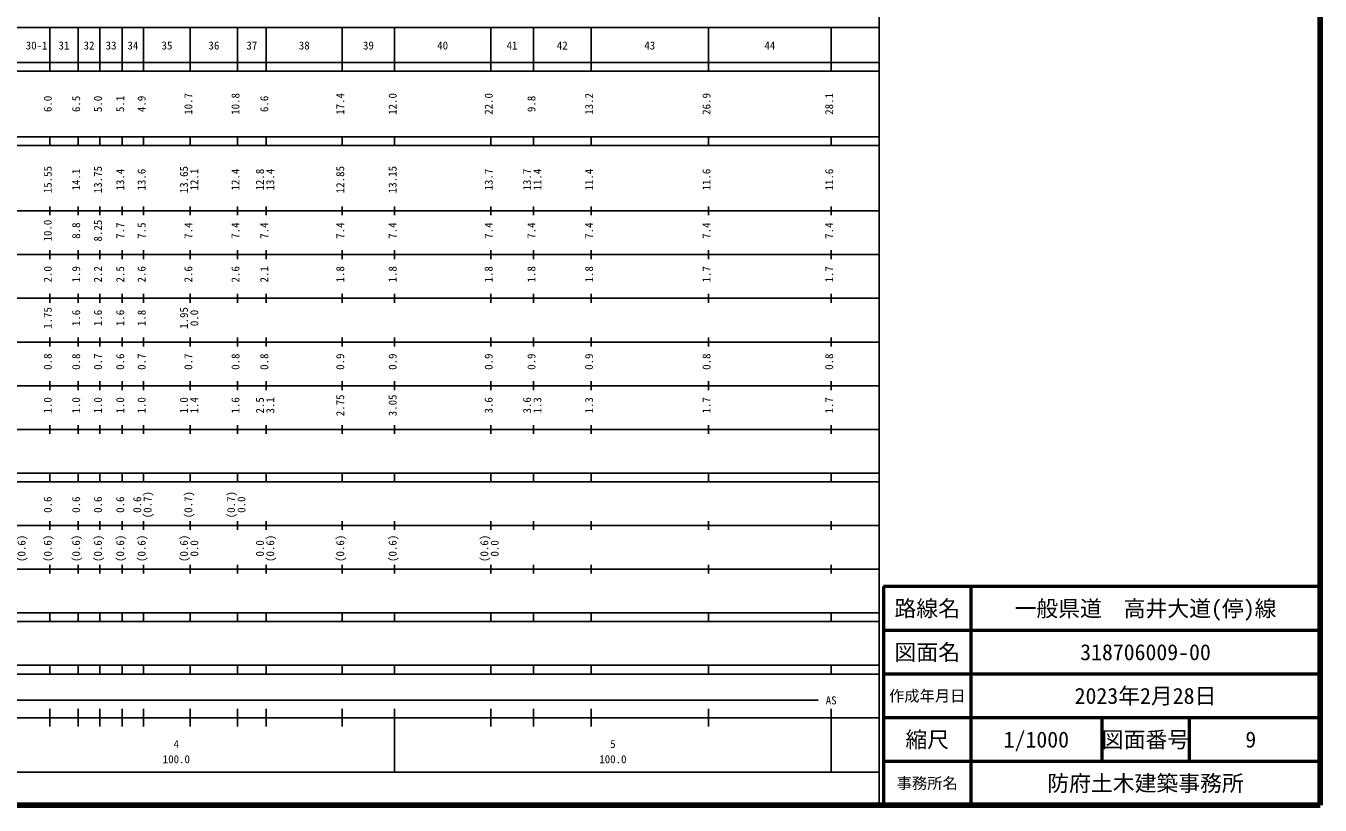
# Model space of a CAD drawing. Units: millimetres on the paper, enlarged 1000 times. Extents: x 40000 to 680000, y 20000 to 380000.
# Drawn here: x 383533 to 680000, y 20000 to 198357 of the extents above; entities that cross this region are included whole.
import ezdxf
from ezdxf.enums import TextEntityAlignment as Align

# ---------------------------------------------------------------- set-up
doc = ezdxf.new("R2010")
doc.units = ezdxf.units.MM
doc.header["$LTSCALE"] = 1000
for name, color, linetype, lineweight in [('M-TTL', 2, 'Continuous', 140), ('M-TTL-BAND', 7, 'Continuous', 25), ('M-TTL-FRAM', 2, 'Continuous', 50), ('M-TTL-LINE', 7, 'Continuous', 50)]:
    doc.layers.add(name, color=color, linetype=linetype, lineweight=lineweight)
doc.layers.add('M-TTL-TXT', color=7, linetype='Continuous')
doc.styles.add('ＭＳ ゴシック', font='')
doc.styles.get('ＭＳ ゴシック').set_extended_font_data('MS Gothic')

msp = doc.modelspace()

# ---------------------------------------------------------------- linework, layer by layer
at = {"layer": 'M-TTL'}
for p, q in [((680000, 20000), (680000, 380000)), ((40000, 20000), (680000, 20000))]:
    msp.add_line(p, q, dxfattribs=at)
at = {"layer": 'M-TTL-BAND'}
for p, q in [((579000, 20000), (579000, 370000)), ((68000, 198000), (579000, 198000)), ((389000, 188000), (389000, 198000)), ((395500, 188000), (395500, 198000)), ((400500, 188000), (400500, 198000)), ((405600, 188000), (405600, 198000)), ((410500, 188000), (410500, 198000)), ((421200, 188000), (421200, 198000)), ((432000, 188000), (432000, 198000)), ((438600, 188000), (438600, 198000)), ((456000, 188000), (456000, 198000)), ((468000, 188000), (468000, 198000)), ((490000, 188000), (490000, 198000)), ((499800, 188000), (499800, 198000)), ((513000, 188000), (513000, 198000)), ((539900, 188000), (539900, 198000)), ((568000, 188000), (568000, 198000)), ((40000, 190000), (579000, 190000)), ((40000, 188000), (579000, 188000)), ((40000, 173000), (579000, 173000)), ((389000, 171000), (389000, 173000)), ((395500, 171000), (395500, 173000)), ((400500, 171000), (400500, 173000)), ((405600, 171000), (405600, 173000)), ((410500, 171000), (410500, 173000)), ((421200, 171000), (421200, 173000)), ((432000, 171000), (432000, 173000)), ((438600, 171000), (438600, 173000)), ((456000, 171000), (456000, 173000)), ((468000, 171000), (468000, 173000)), ((490000, 171000), (490000, 173000)), ((499800, 171000), (499800, 173000)), ((513000, 171000), (513000, 173000)), ((539900, 171000), (539900, 173000)), ((568000, 171000), (568000, 173000)), ((40000, 171000), (579000, 171000)), ((40000, 156000), (579000, 156000)), ((389000, 155000), (389000, 157000)), ((395500, 155000), (395500, 157000)), ((400500, 155000), (400500, 157000)), ((405600, 155000), (405600, 157000)), ((410500, 155000), (410500, 157000)), ((421200, 155000), (421200, 157000)), ((432000, 155000), (432000, 157000)), ((438600, 155000), (438600, 157000)), ((456000, 155000), (456000, 157000)), ((468000, 155000), (468000, 157000)), ((490000, 155000), (490000, 157000)), ((499800, 155000), (499800, 157000)), ((513000, 155000), (513000, 157000)), ((539900, 155000), (539900, 157000)), ((568000, 155000), (568000, 157000)), ((46000, 146000), (579000, 146000)), ((389000, 145000), (389000, 147000)), ((395500, 145000), (395500, 147000)), ((400500, 145000), (400500, 147000)), ((405600, 145000), (405600, 147000)), ((410500, 145000), (410500, 147000)), ((421200, 145000), (421200, 147000)), ((432000, 145000), (432000, 147000)), ((438600, 145000), (438600, 147000)), ((456000, 145000), (456000, 147000)), ((468000, 145000), (468000, 147000)), ((490000, 145000), (490000, 147000)), ((499800, 145000), (499800, 147000)), ((513000, 145000), (513000, 147000)), ((539900, 145000), (539900, 147000)), ((568000, 145000), (568000, 147000)), ((389000, 135000), (389000, 137000)), ((395500, 135000), (395500, 137000)), ((400500, 135000), (400500, 137000)), ((405600, 135000), (405600, 137000)), ((410500, 135000), (410500, 137000)), ((421200, 135000), (421200, 137000)), ((432000, 135000), (432000, 137000)), ((438600, 135000), (438600, 137000)), ((456000, 135000), (456000, 137000)), ((468000, 135000), (468000, 137000)), ((490000, 135000), (490000, 137000)), ((499800, 135000), (499800, 137000)), ((513000, 135000), (513000, 137000)), ((539900, 135000), (539900, 137000)), ((568000, 135000), (568000, 137000)), ((52000, 136000), (579000, 136000)), ((46000, 126000), (579000, 126000)), ((389000, 125000), (389000, 127000)), ((395500, 125000), (395500, 127000)), ((400500, 125000), (400500, 127000)), ((405600, 125000), (405600, 127000)), ((410500, 125000), (410500, 127000)), ((421200, 125000), (421200, 127000)), ((432000, 125000), (432000, 127000)), ((438600, 125000), (438600, 127000)), ((456000, 125000), (456000, 127000)), ((468000, 125000), (468000, 127000)), ((490000, 125000), (490000, 127000)), ((499800, 125000), (499800, 127000)), ((513000, 125000), (513000, 127000)), ((539900, 125000), (539900, 127000)), ((568000, 125000), (568000, 127000)), ((52000, 116000), (579000, 116000)), ((389000, 115000), (389000, 117000)), ((395500, 115000), (395500, 117000)), ((400500, 115000), (400500, 117000)), ((405600, 115000), (405600, 117000)), ((410500, 115000), (410500, 117000)), ((421200, 115000), (421200, 117000)), ((432000, 115000), (432000, 117000)), ((438600, 115000), (438600, 117000)), ((456000, 115000), (456000, 117000)), ((468000, 115000), (468000, 117000)), ((490000, 115000), (490000, 117000)), ((499800, 115000), (499800, 117000)), ((513000, 115000), (513000, 117000)), ((539900, 115000), (539900, 117000)), ((568000, 115000), (568000, 117000)), ((389000, 105000), (389000, 107000)), ((395500, 105000), (395500, 107000)), ((400500, 105000), (400500, 107000)), ((405600, 105000), (405600, 107000)), ((410500, 105000), (410500, 107000)), ((421200, 105000), (421200, 107000)), ((432000, 105000), (432000, 107000)), ((438600, 105000), (438600, 107000)), ((456000, 105000), (456000, 107000)), ((468000, 105000), (468000, 107000)), ((490000, 105000), (490000, 107000)), ((499800, 105000), (499800, 107000)), ((513000, 105000), (513000, 107000)), ((539900, 105000), (539900, 107000)), ((568000, 105000), (568000, 107000)), ((46000, 106000), (579000, 106000)), ((40000, 96000), (579000, 96000)), ((389000, 94000), (389000, 96000)), ((395500, 94000), (395500, 96000)), ((400500, 94000), (400500, 96000)), ((405600, 94000), (405600, 96000)), ((410500, 94000), (410500, 96000)), ((421200, 94000), (421200, 96000)), ((432000, 94000), (432000, 96000)), ((438600, 94000), (438600, 96000)), ((456000, 94000), (456000, 96000)), ((468000, 94000), (468000, 96000)), ((490000, 94000), (490000, 96000)), ((499800, 94000), (499800, 96000)), ((513000, 94000), (513000, 96000)), ((539900, 94000), (539900, 96000)), ((568000, 94000), (568000, 96000)), ((40000, 94000), (579000, 94000)), ((49000, 84000), (579000, 84000)), ((389000, 83000), (389000, 85000)), ((395500, 83000), (395500, 85000)), ((400500, 83000), (400500, 85000)), ((405600, 83000), (405600, 85000)), ((410500, 83000), (410500, 85000)), ((421200, 83000), (421200, 85000)), ((432000, 83000), (432000, 85000)), ((438600, 83000), (438600, 85000)), ((456000, 83000), (456000, 85000)), ((468000, 83000), (468000, 85000)), ((490000, 83000), (490000, 85000)), ((499800, 83000), (499800, 85000)), ((513000, 83000), (513000, 85000)), ((539900, 83000), (539900, 85000)), ((568000, 83000), (568000, 85000)), ((389000, 73000), (389000, 75000)), ((395500, 73000), (395500, 75000)), ((400500, 73000), (400500, 75000)), ((405600, 73000), (405600, 75000)), ((410500, 73000), (410500, 75000)), ((421200, 73000), (421200, 75000)), ((432000, 73000), (432000, 75000)), ((438600, 73000), (438600, 75000)), ((456000, 73000), (456000, 75000)), ((468000, 73000), (468000, 75000)), ((490000, 73000), (490000, 75000)), ((499800, 73000), (499800, 75000)), ((513000, 73000), (513000, 75000)), ((539900, 73000), (539900, 75000)), ((568000, 73000), (568000, 75000)), ((40000, 74000), (579000, 74000)), ((40000, 64000), (579000, 64000)), ((389000, 62000), (389000, 64000)), ((395500, 62000), (395500, 64000)), ((400500, 62000), (400500, 64000)), ((405600, 62000), (405600, 64000)), ((410500, 62000), (410500, 64000)), ((421200, 62000), (421200, 64000)), ((432000, 62000), (432000, 64000)), ((438600, 62000), (438600, 64000)), ((456000, 62000), (456000, 64000)), ((468000, 62000), (468000, 64000)), ((490000, 62000), (490000, 64000)), ((499800, 62000), (499800, 64000)), ((513000, 62000), (513000, 64000)), ((539900, 62000), (539900, 64000)), ((568000, 62000), (568000, 64000)), ((40000, 62000), (579000, 62000)), ((40000, 52000), (579000, 52000)), ((389000, 50000), (389000, 52000)), ((395500, 50000), (395500, 52000)), ((400500, 50000), (400500, 52000)), ((405600, 50000), (405600, 52000)), ((410500, 50000), (410500, 52000)), ((421200, 50000), (421200, 52000)), ((432000, 50000), (432000, 52000)), ((438600, 50000), (438600, 52000)), ((456000, 50000), (456000, 52000)), ((468000, 50000), (468000, 52000)), ((490000, 50000), (490000, 52000)), ((499800, 50000), (499800, 52000)), ((513000, 50000), (513000, 52000)), ((539900, 50000), (539900, 52000)), ((568000, 50000), (568000, 52000)), ((40000, 50000), (579000, 50000)), ((71000, 44000), (565000, 44000)), ((389000, 38000), (389000, 42000)), ((395500, 38000), (395500, 42000)), ((400500, 38000), (400500, 42000)), ((405600, 38000), (405600, 42000)), ((410500, 38000), (410500, 42000)), ((421200, 38000), (421200, 42000)), ((432000, 38000), (432000, 42000)), ((438600, 38000), (438600, 42000)), ((456000, 38000), (456000, 42000)), ((468000, 27500), (468000, 42000)), ((490000, 38000), (490000, 42000)), ((499800, 38000), (499800, 42000)), ((513000, 38000), (513000, 42000)), ((539900, 38000), (539900, 42000)), ((568000, 27500), (568000, 42000)), ((40000, 40000), (579000, 40000)), ((68000, 27500), (579000, 27500))]:
    msp.add_line(p, q, dxfattribs=at)
at = {"layer": 'M-TTL-FRAM'}
for p, q in [((680000, 70000), (580000, 70000)), ((580000, 70000), (580000, 20000))]:
    msp.add_line(p, q, dxfattribs=at)
at = {"layer": 'M-TTL-LINE'}
for p, q in [((600000, 70000), (600000, 20000)), ((680000, 60000), (580000, 60000)), ((680000, 50000), (580000, 50000)), ((680000, 40000), (580000, 40000)), ((630000, 40000), (630000, 30000)), ((650000, 40000), (650000, 30000)), ((680000, 30000), (580000, 30000))]:
    msp.add_line(p, q, dxfattribs=at)

# ---------------------------------------------------------------- texts
at = {"layer": 'M-TTL-BAND', "style": 'ＭＳ ゴシック'}
for s, p in [('30-1', (386000, 192405)), ('31', (392250, 192405)), ('32', (398000, 192405)), ('33', (403050, 192405)), ('34', (408050, 192405)), ('35', (415850, 192405)), ('36', (426600, 192405)), ('37', (435300, 192405)), ('38', (447300, 192405)), ('39', (462000, 192405)), ('40', (479000, 192405)), ('41', (494900, 192405)), ('42', (506400, 192405)), ('43', (526450, 192405)), ('44', (553950, 192405)), ('AS', (568000, 42500)), ('4', (418000, 32523)), ('5', (518000, 32523)), ('100.0', (418000, 29033)), ('100.0', (518000, 29033))]:
    msp.add_text(s, height=1833, dxfattribs=at).set_placement(p, align=Align.BOTTOM_CENTER)
for s, p in [('6.0', (390000, 180500)), ('6.5', (396500, 180500)), ('5.0', (401500, 180500)), ('5.1', (406600, 180500)), ('4.9', (411500, 180500)), ('10.7', (422200, 180500)), ('10.8', (433000, 180500)), ('6.6', (439600, 180500)), ('17.4', (457000, 180500)), ('12.0', (469000, 180500)), ('22.0', (491000, 180500)), ('9.8', (500800, 180500)), ('13.2', (514000, 180500)), ('26.9', (540900, 180500)), ('28.1', (569000, 180500)), ('15.55', (390000, 163174)), ('13.75', (401500, 163174)), ('13.65', (421200, 163174)), ('12.85', (457000, 163174)), ('13.15', (469000, 163174)), ('14.1', (396500, 163174)), ('13.4', (406600, 163174)), ('13.6', (411500, 163174)), ('12.1', (423570, 163174)), ('12.4', (433000, 163174)), ('12.8', (438600, 163174)), ('13.4', (440970, 163174)), ('13.7', (491000, 163174)), ('13.7', (499800, 163174)), ('11.4', (502170, 163174)), ('11.4', (514000, 163174)), ('11.6', (540900, 163174)), ('11.6', (569000, 163174)), ('10.0', (390000, 151500)), ('8.8', (396500, 151500)), ('8.25', (401500, 151500)), ('7.7', (406600, 151500)), ('7.5', (411500, 151500)), ('7.4', (422200, 151500)), ('7.4', (433000, 151500)), ('7.4', (439600, 151500)), ('7.4', (457000, 151500)), ('7.4', (469000, 151500)), ('7.4', (491000, 151500)), ('7.4', (500800, 151500)), ('7.4', (514000, 151500)), ('7.4', (540900, 151500)), ('7.4', (569000, 151500)), ('2.0', (390000, 141500)), ('1.9', (396500, 141500)), ('2.2', (401500, 141500)), ('2.5', (406600, 141500)), ('2.6', (411500, 141500)), ('2.6', (422200, 141500)), ('2.6', (433000, 141500)), ('2.1', (439600, 141500)), ('1.8', (457000, 141500)), ('1.8', (469000, 141500)), ('1.8', (491000, 141500)), ('1.8', (500800, 141500)), ('1.8', (514000, 141500)), ('1.7', (540900, 141500)), ('1.7', (569000, 141500)), ('1.75', (390000, 131500)), ('1.95', (421200, 131500)), ('1.6', (396500, 131500)), ('1.6', (401500, 131500)), ('1.6', (406600, 131500)), ('1.8', (411500, 131500)), ('0.0', (423570, 131500)), ('0.8', (390000, 121500)), ('0.8', (396500, 121500)), ('0.7', (401500, 121500)), ('0.6', (406600, 121500)), ('0.7', (411500, 121500)), ('0.7', (422200, 121500)), ('0.8', (433000, 121500)), ('0.8', (439600, 121500)), ('0.9', (457000, 121500)), ('0.9', (469000, 121500)), ('0.9', (491000, 121500)), ('0.9', (500800, 121500)), ('0.9', (514000, 121500)), ('0.8', (540900, 121500)), ('0.8', (569000, 121500)), ('1.0', (390000, 111500)), ('1.0', (396500, 111500)), ('1.0', (401500, 111500)), ('1.0', (406600, 111500)), ('1.0', (411500, 111500)), ('1.0', (421200, 111500)), ('1.4', (423570, 111500)), ('1.6', (433000, 111500)), ('2.5', (438600, 111500)), ('3.1', (440970, 111500)), ('2.75', (457000, 111500)), ('3.05', (469000, 111500)), ('3.6', (491000, 111500)), ('3.6', (499800, 111500)), ('1.3', (502170, 111500)), ('1.3', (514000, 111500)), ('1.7', (540900, 111500)), ('1.7', (569000, 111500)), ('0.6', (390000, 88764)), ('0.6', (396500, 88764)), ('0.6', (401500, 88764)), ('0.6', (406600, 88764)), ('0.6', (410500, 88764)), ('(0.7)', (412870, 88764)), ('(0.7)', (422200, 88764)), ('(0.7)', (432000, 88764)), ('0.0', (434370, 88764)), ('(0.6)', (384000, 78764)), ('(0.6)', (390000, 78764)), ('(0.6)', (396500, 78764)), ('(0.6)', (401500, 78764)), ('(0.6)', (406600, 78764)), ('(0.6)', (411500, 78764)), ('(0.6)', (421200, 78764)), ('0.0', (423570, 78764)), ('0.0', (438600, 78764)), ('(0.6)', (440970, 78764)), ('(0.6)', (457000, 78764)), ('(0.6)', (469000, 78764)), ('(0.6)', (490000, 78764)), ('0.0', (492370, 78764))]:
    msp.add_text(s, height=1833, rotation=90, dxfattribs=at).set_placement(p, align=Align.BOTTOM_CENTER)
at = {"layer": 'M-TTL-TXT', "style": 'ＭＳ ゴシック'}
for s, height, p in [('路線名', 3666, (590000, 65000)), ('路線名', 3666, (590000, 65000)), ('一般県道\u3000高井大道(停)線', 3666, (640000, 65000)), ('図面名', 3666, (590000, 55000)), ('図面名', 3666, (590000, 55000)), ('318706009-00', 3666, (640000, 55000)), ('作成年月日', 2566, (590000, 45000)), ('作成年月日', 2566, (590000, 45000)), ('2023年2月28日', 3666, (640000, 45000)), ('縮尺', 3666, (590000, 35000)), ('縮尺', 3666, (590000, 35000)), ('1/1000', 3666, (615000, 35000)), ('図面番号', 3666, (640000, 35000)), ('図面番号', 3666, (640000, 35000)), ('9', 3666, (664125, 35000)), ('防府土木建築事務所', 3666, (640000, 25000)), ('事務所名', 2566, (590000, 25000)), ('事務所名', 2566, (590000, 25000))]:
    msp.add_text(s, height=height, dxfattribs=at).set_placement(p, align=Align.MIDDLE_CENTER)

doc.saveas('drawing.dxf')
